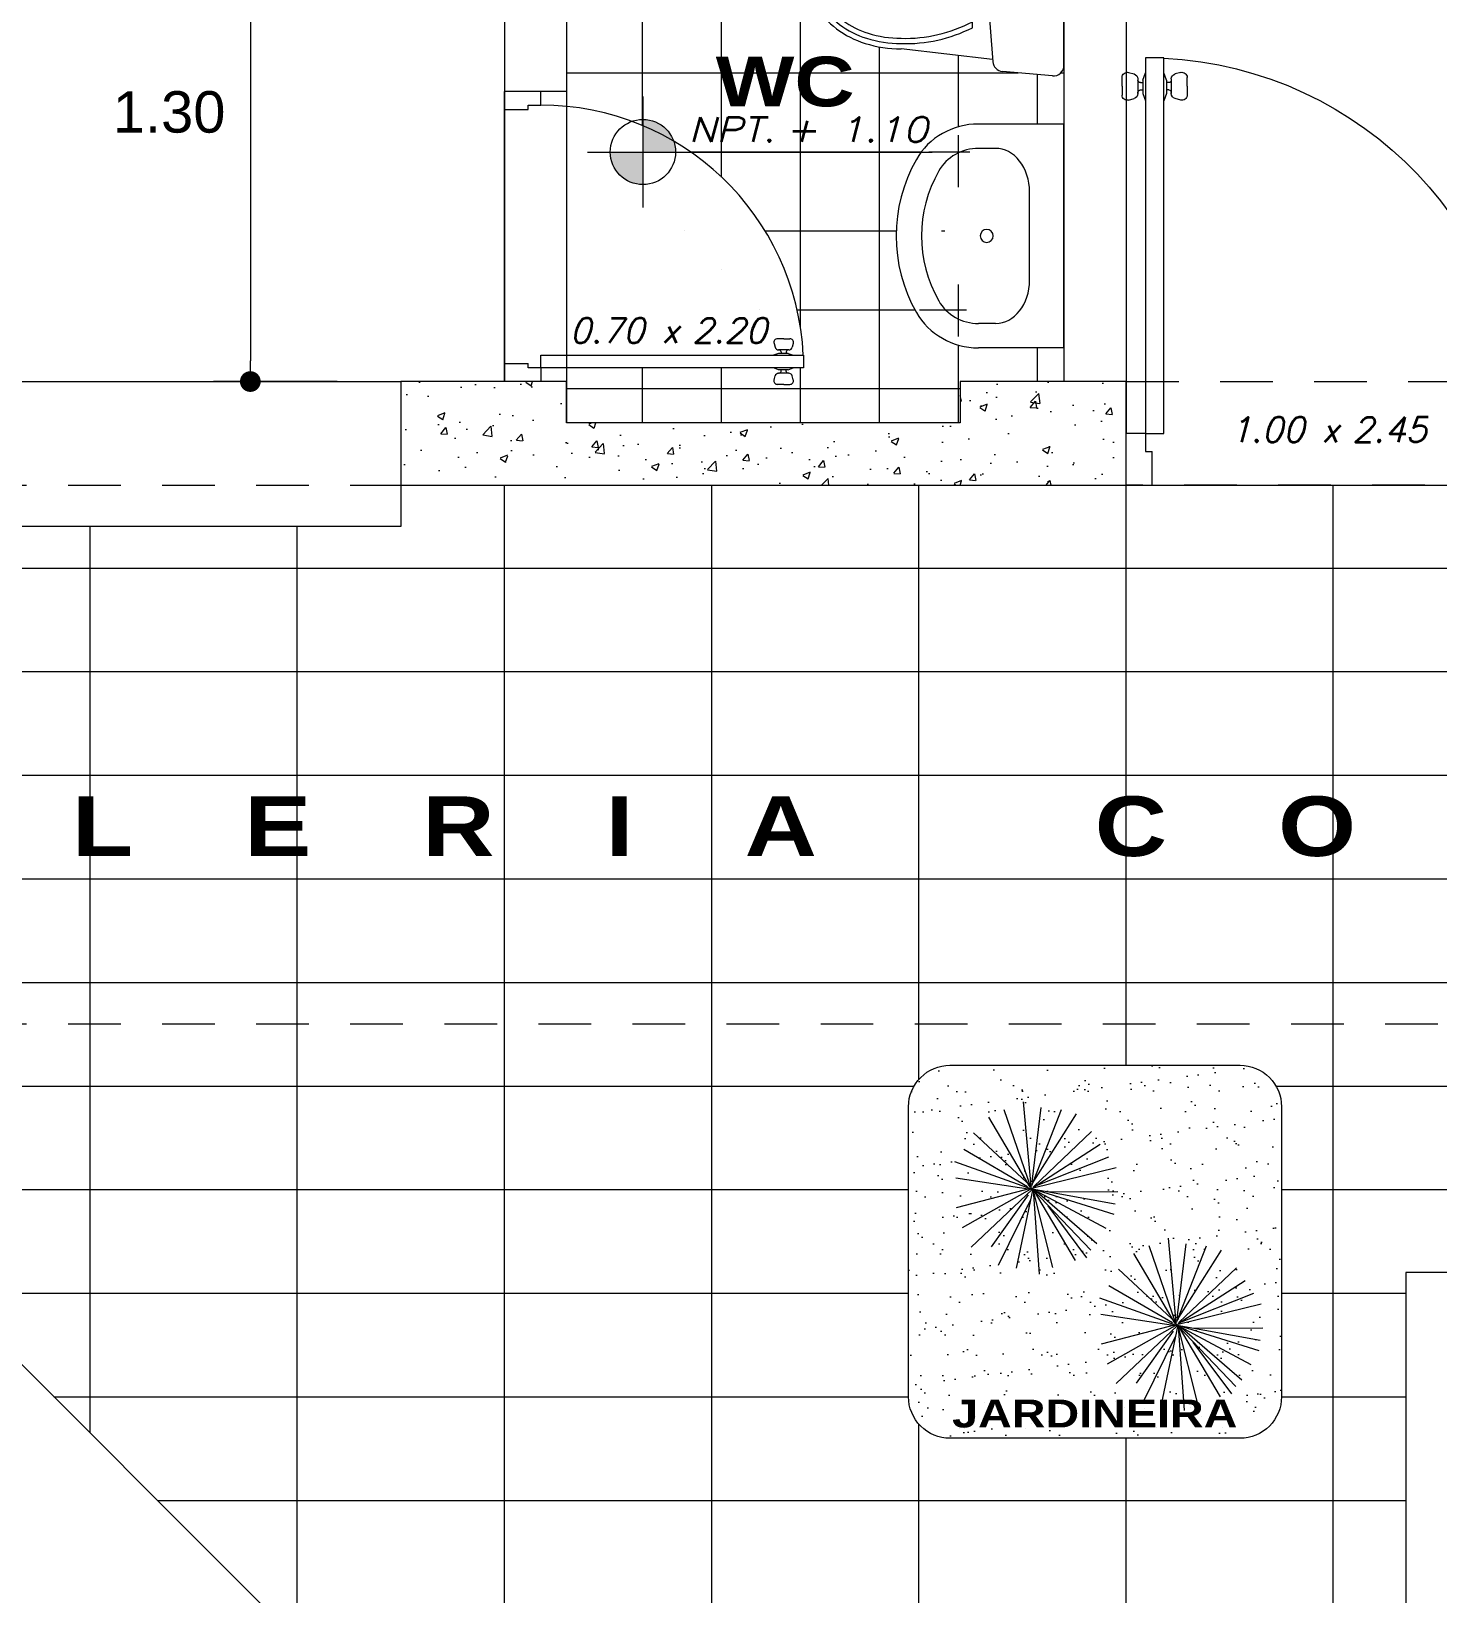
# Model space of a CAD drawing. Header units: millimetres. Extents: x 2178 to 2304, y 1220 to 1359.
# Drawn here: x 2197.384 to 2200.778, y 1337.594 to 1341.365 of the extents above; entities that cross this region are included whole.
import ezdxf
from ezdxf.enums import TextEntityAlignment as Align

# ---------------------------------------------------------------- set-up
doc = ezdxf.new("R2010")
doc.units = ezdxf.units.MM
doc.linetypes.add('HIDDEN', pattern=[9.525, 6.35, -3.175])
doc.layers.get('0').update_dxf_attribs({"lineweight": 0})
for name, color, linetype, lineweight in [('carpinteria', 12, 'Continuous', 5), ('COTAS', 40, 'Continuous', 20), ('Mobiliario', 52, 'Continuous', 5), ('PLUMA 1', 46, 'Continuous', 13), ('PLUMA 2', 94, 'Continuous', 15), ('PLUMA 7', 10, 'Continuous', 0), ('PLUMA4', 160, 'Continuous', 40), ('PROY', 13, 'HIDDEN', 13), ('TEXTO', 5, 'Continuous', 18), ('TEXTOS', 42, 'Continuous', 13), ('vegetacio', 62, 'Continuous', 5)]:
    doc.layers.add(name, color=color, linetype=linetype, lineweight=lineweight)
doc.layers.add('pisos....', color=7, linetype='Continuous', lineweight=5, true_color=0x7c7f7e)
doc.styles.add('ARIAL', font='arial.ttf')
doc.styles.add('ARIAL-N', font='arialbd.ttf')
doc.styles.add('SIMPLEX', font='simplex.shx', dxfattribs={"width": 1.2, "oblique": 15})
doc.dimstyles.new('RPM 50', dxfattribs={"dimtxt": 0.1, "dimasz": 0.05, "dimexe": 0.0885, "dimexo": 0.1535, "dimgap": 0.071, "dimtad": 2, "dimtih": 1, "dimtoh": 1, "dimzin": 4, "dimdsep": 46, "dimtxsty": 'ARIAL', "dimblk": 'DOT', "dimcen": 0.4, "dimdle": 0.25, "dimclrd": 8, "dimclre": 8, "dimclrt": 9, "dimadec": 0, "dimazin": 0, "dimtfac": 1, "dimtix": 1, "dimtmove": 0, "dimatfit": 3, "dimldrblk": 'DOT', "dimfxl": 0.5, "dimfxlon": 1, "dimlwd": 0, "dimlwe": 0, "dimarcsym": 0})

# ---------------------------------------------------------------- blocks, each defined once
blk = doc.blocks.new('puerta de 0.80')
for p, q in [((0, 0.7579), (0, 0.8079)), ((0, 0.0579), (0, 0.8079)), ((0.1, 0.7704), (0.1, 0.8079)), ((0, 0.7579), (0.065, 0.7579)), ((0.065, 0.7579), (0.065, 0.7704)), ((0.065, 0.7704), (0.1, 0.7704)), ((0.77, 0.1257), (0.753, 0.1257)), ((0.77, 0.1257), (0.787, 0.1257)), ((0.7434, 0.1132), (0.7462, 0.1025)), ((0.7821, 0.0951), (0.7559, 0.0951)), ((0.7559, 0.0951), (0.7579, 0.0951)), ((0.7841, 0.0951), (0.7821, 0.0951)), ((0.7966, 0.1132), (0.7938, 0.1025)), ((0.1, 0.0804), (0.825, 0.0804)), ((0.1, 0.0454), (0.1, 0.0804)), ((0.7821, 0.0855), (0.7559, 0.0855)), ((0.7629, 0.0901), (0.7629, 0.0855)), ((0.7771, 0.0901), (0.7771, 0.0855)), ((0.825, 0.0804), (0.825, 0.0454)), ((0, 0.0079), (0, 0.0579)), ((0, 0.0579), (0.065, 0.0579)), ((0.065, 0.0454), (0.065, 0.0579)), ((0.1, 0.0454), (0.065, 0.0454)), ((0.825, 0.0454), (0.1, 0.0454)), ((0.1, 0.0454), (0.1, 0.0079)), ((0.7821, 0.0403), (0.7559, 0.0403)), ((0.7821, 0.0306), (0.7559, 0.0306)), ((0.7559, 0.0306), (0.7579, 0.0306)), ((0.7629, 0.0356), (0.7629, 0.0403)), ((0.825, 0.0454), (0.772, 0.0454)), ((0.7771, 0.0356), (0.7771, 0.0403)), ((0.7841, 0.0306), (0.7821, 0.0306)), ((0.7434, 0.0126), (0.7462, 0.0232)), ((0.77, 0), (0.753, 0)), ((0.77, 0), (0.787, 0)), ((0.7966, 0.0126), (0.7938, 0.0232))]:
    blk.add_line(p, q)
at = {"linetype": 'Continuous', "lineweight": 0}
for p, q in [((0.7559, 0.0855), (0.7419, 0.0804)), ((0.7821, 0.0855), (0.796, 0.0804)), ((0.7559, 0.0403), (0.7419, 0.0454)), ((0.7821, 0.0403), (0.796, 0.0454))]:
    blk.add_line(p, q, dxfattribs=at)
for centre, radius, start, end in [((0.1, 0.0454), 0.725, 2.7671, 90), ((0.753, 0.1157), 0.01, 90, 195), ((0.787, 0.1157), 0.01, 345, 90), ((0.7559, 0.1051), 0.01, 195, 270), ((0.7579, 0.0901), 0.005, 0, 90), ((0.7821, 0.0901), 0.005, 90, 180), ((0.7841, 0.1051), 0.01, 270, 345), ((0.7559, 0.0206), 0.01, 90, 165), ((0.7579, 0.0356), 0.005, 270, 0), ((0.7821, 0.0356), 0.005, 180, 270), ((0.7841, 0.0206), 0.01, 15, 90), ((0.753, 0.01), 0.01, 165, 270), ((0.787, 0.01), 0.01, 270, 15)]:
    blk.add_arc(centre, radius, start, end)
blk = doc.blocks.new('P')
at = {"style": 'SIMPLEX', "oblique": 15}
blk.add_text('x', height=0.06, dxfattribs=at).set_placement((-0.017, 0.0255))
blk.add_attdef('L', text='', height=0.06, dxfattribs=at).set_placement((-0.0577, 0.0255), align=Align.RIGHT)
blk.add_attdef('H', (0.0581, 0.0255), '', height=0.06, dxfattribs=at)
blk = doc.blocks.new('LAVATORIO')
at = {"layer": 'PLUMA 1', "linetype": 'Continuous', "lineweight": 20}
for p, q in [((-0.3, 0.2071), (-0.3, -0.022)), ((-0.3, 0.2071), (0.3, 0.2071)), ((0.3, 0.2071), (0.3, -0.022)), ((-0.1188, 0.1148), (0.1188, 0.1148)), ((-0.2348, 0.0239), (-0.2348, -0.022)), ((0.2348, 0.0239), (0.2348, -0.022))]:
    blk.add_line(p, q, dxfattribs=at)
blk.add_circle((0, 0), 0.0175, dxfattribs=at)
at = {"layer": 'PLUMA 1', "linetype": 'Continuous', "lineweight": 20, "extrusion": (0, 0, -1)}
for centre, major_axis, ratio, start_param, end_param in [((-0.1188, 0.0239), (0.116, 0), 0.784675, 3.141593, 4.712389), ((0.1188, 0.0239), (-0.116, 0), 0.784675, 1.570796, 3.141593), ((-0.1189, -0.022), (0, 0.1894), 0.956522, 3.638567, 4.712389), ((-0.1189, -0.022), (0, 0.1212), 0.956522, 3.638567, 4.712389), ((0.1189, -0.022), (0, 0.1212), 0.956522, 1.570796, 2.644618), ((0.1189, -0.022), (0, 0.1894), 0.956522, 1.570796, 2.644618), ((0, 0.2071), (0, 0.3818), 0.956522, 2.644618, 3.638567), ((0, 0.2071), (0, 0.45), 0.956522, 2.644618, 3.638567)]:
    blk.add_ellipse(centre, major_axis=major_axis, ratio=ratio, start_param=start_param, end_param=end_param, dxfattribs=at)
blk = doc.blocks.new('A$C17BD6781')
at = {"layer": 'Mobiliario', "linetype": 'Continuous'}
for p, q in [((0.047, 0.2025), (0.077, 0.4625)), ((0.497, 0.2025), (0.467, 0.4625)), ((0.1371, 0.26), (0.4069, 0.26)), ((0.272, 0.22), (0.0405, 0.202)), ((0.272, 0.22), (0.5036, 0.202)), ((0, 0.0327), (0.0129, 0.1748)), ((0.5441, 0.0327), (0.5311, 0.1748)), ((0.0299, 0), (0.5142, 0))]:
    blk.add_line(p, q, dxfattribs=at)
for points in [[(0.467, 0.4625, 0.075681), (0.4515, 0.5646, 0.085947), (0.4099, 0.6457, 0.106022), (0.3436, 0.7032, 0.126466), (0.272, 0.7216, 0.126466), (0.2004, 0.7032, 0.106022), (0.1341, 0.6457, 0.085947), (0.0926, 0.5646, 0.075681), (0.077, 0.4625, 0.075681)], [(0.452, 0.4625, 0.075681), (0.4372, 0.5602, 0.085947), (0.3979, 0.6367, 0.106022), (0.3364, 0.6901, 0.126466), (0.272, 0.7066, 0.126466), (0.2077, 0.6901, 0.106022), (0.1461, 0.6367, 0.085947), (0.1069, 0.5602, 0.075681), (0.092, 0.4625, 0.075681)], [(0.437, 0.4625, 0.075681), (0.4228, 0.5557, 0.085947), (0.3859, 0.6277, 0.106022), (0.3291, 0.6769, 0.126466), (0.272, 0.6916, 0.126466), (0.2149, 0.6769, 0.106022), (0.1581, 0.6277, 0.085947), (0.1212, 0.5557, 0.075681), (0.107, 0.4625, 0.075681)]]:
    blk.add_lwpolyline(points, format="xyb", dxfattribs=at)
for centre, radius, start, end in [((0.5137, 0.4501), 0.4219, 178.3249, 206.7886), ((0.5137, 0.4501), 0.4069, 178.3249, 207.8601), ((0.0303, 0.4501), 0.4069, 332.1399, 1.6751), ((0.0303, 0.4501), 0.4219, 333.2114, 1.6751), ((0.0428, 0.1721), 0.03, 94.453, 174.8056), ((0.5013, 0.1721), 0.03, 5.1944, 85.547), ((0.0299, 0.03), 0.03, 174.8056, 270), ((0.5142, 0.03), 0.03, 270, 5.1944)]:
    blk.add_arc(centre, radius, start, end, dxfattribs=at)
blk = doc.blocks.new('N')
at = {"linetype": 'Continuous'}
h = blk.add_hatch(color=256, dxfattribs=at)
h.paths.add_polyline_path([(0, 0.1), (0, 0), (0.1, 0, 0.414214)])
h.paths.add_polyline_path([(-0.1, 0, 0.414214), (0, -0.1), (0, 0)])
for points in [[(0, 0.17), (0, -0.17)], [(-0.17, 0), (0.8871, 0)]]:
    blk.add_lwpolyline(points)
blk.add_circle((0, 0), 0.1)
at = {"color": 64, "style": 'SIMPLEX', "oblique": 15, "width": 1.2}
blk.add_text('NPT.', height=0.075, dxfattribs=at).set_placement((0.1398, 0.0314))
at = {"color": 64, "style": 'SIMPLEX', "oblique": 15, "width": 1.062312}
blk.add_attdef('NIV', text='', height=0.075, dxfattribs=at).set_placement((0.4349, 0.0314), (0.875, 0.0314), align=Align.FIT)
blk = doc.blocks.new('Arbust11')
for p, q in [((-0.1618, 0.888), (0.0377, 0.4856)), ((0.0378, 0.4871), (-0.0937, 0.9403)), ((0.0408, 0.4825), (0.0377, 0.9348)), ((0.0408, 0.5449), (0.1405, 0.941)), ((-0.0621, 0.5573), (-0.3332, 0.7944)), ((0.0377, 0.4856), (-0.274, 0.8225)), ((0.0439, 0.4856), (0.3088, 0.8724)), ((0.0595, 0.5199), (0.1997, 0.8474)), ((0.0283, 0.4856), (-0.3738, 0.7039)), ((-0.3488, 0.7476), (0.0408, 0.4856)), ((0.0439, 0.4794), (0.3805, 0.7788)), ((0.047, 0.4794), (0.4366, 0.6759)), ((-0.433, 0.5262), (0.0439, 0.4825)), ((0.0314, 0.4856), (-0.4049, 0.6104)), ((0.0439, 0.4825), (-0.4267, 0.4669)), ((-0.0527, 0.4794), (-0.4267, 0.3952)), ((0.0408, 0.4762), (-0.3893, 0.2673)), ((0.0408, 0.47), (-0.3364, 0.2174)), ((0.0408, 0.4731), (-0.274, 0.1581)), ((0.0377, 0.4669), (-0.2117, 0.0988)), ((0.0501, 0.4544), (-0.1088, 0.0209)), ((0.0501, 0.4638), (-0.0215, 0.0146)), ((0.047, 0.4856), (0.499, 0.4263)), ((0.0501, 0.4794), (0.2901, 0.0832)), ((0.0501, 0.4731), (0.4304, 0.2454)), ((0.0533, 0.4887), (0.474, 0.5137)), ((0.0533, 0.47), (0.1935, 0.0177)), ((0.0533, 0.4451), (0.0907, 0.0271)), ((0.0564, 0.4762), (0.3649, 0.1425)), ((0.072, 0.4762), (0.4647, 0.3484))]:
    blk.add_line(p, q)
blk = doc.blocks.new('_DOT')
at = {"color": 0, "linetype": 'ByBlock'}
blk.add_line((-0.5, 0), (-1, 0), dxfattribs=at)
at = {"color": 0, "linetype": 'ByBlock', "const_width": 0.5}
blk.add_lwpolyline([(-0.25, 0, 1), (0.25, 0, 1)], format="xyb", close=True, dxfattribs=at)
blk = doc.blocks.new('*D908')
at = {"color": 8, "lineweight": 0, "transparency": 16777216}
for p, q in [((2198.4131, 1341.8197), (2197.8246, 1341.8197)), ((2197.9131, 1341.7697), (2197.9131, 1340.5697)), ((2198.1228, 1340.5197), (2197.8246, 1340.5197))]:
    blk.add_line(p, q, dxfattribs=at)
at = {"layer": 'Defpoints', "color": 0, "transparency": 16777216}
for p in [(2198.9263, 1341.8197), (2197.9131, 1340.5197), (2198.2763, 1340.5197)]:
    blk.add_point(p, dxfattribs=at)
at = {"color": 8, "lineweight": 0, "transparency": 16777216, "xscale": 0.05, "yscale": 0.05, "zscale": 0.05}
for p, rotation in [((2197.9131, 1341.8197), 90), ((2197.9131, 1340.5197), 270)]:
    blk.add_blockref('_DOT', p, dxfattribs=dict(at, rotation=rotation))
at = {"color": 9, "transparency": 16777216, "insert": (2197.7171, 1341.1697), "char_height": 0.1, "attachment_point": 5, "style": 'ARIAL'}
blk.add_mtext('1.30', dxfattribs=at)

msp = doc.modelspace()

# ---------------------------------------------------------------- hatches: boundary and pattern name
h = msp.add_hatch()
h.set_pattern_fill('AR-CONC', color=256, scale=0.001)
h.set_pattern_definition([(50, (1019.0931, -426.95647), (0.182184669, -0.015939086), [0.01905, -0.20955]), (355, (1019.0931, -426.95647), (-0.035243421, 0.191056845), [0.01524, -0.167640584]), (100.451445, (1019.10828, -426.9578), (0.146941247, 0.175117752), [0.016190009, -0.178090245]), (46.1842, (1019.0931, -426.90567), (0.27107904, -0.042042328), [0.028575, -0.314325]), (96.635558, (1019.11569, -426.90918), (0.237404134, 0.247426125), [0.024285023, -0.267135608]), (351.184151, (1019.0931, -426.90567), (0.237404134, 0.247426125), [0.022859967, -0.251459732]), (21, (1019.1185, -426.91837), (0.151614391, -0.102265198), [0.01905, -0.20955]), (326, (1019.1185, -426.91837), (0.061802028, 0.184187966), [0.01524, -0.16764]), (71.451445, (1019.13113, -426.9269), (0.21341642, 0.081922769), [0.016190009, -0.178089938]), (37.5, (1019.093096, -426.95647), (0.0030886033, 0.0845550389), [0, -0.165608, 0, -0.17018, 0, -0.168275]), (7.5, (1019.0931, -426.95647), (0.0668196625, 0.100180575), [0, -0.097028, 0, -0.161798, 0, -0.064135]), (327.5, (1019.036454, -426.95647), (0.1355905952, -0.005728744), [0, -0.0635, 0, -0.19812, 0, -0.26289]), (317.5, (1019.01105, -426.95647), (0.1481291814, 0.025426491), [0, -0.08255, 0, -0.131572, 0, -0.18669])])
h.paths.add_polyline_path([(2200.0263, 1340.5197), (2199.6263, 1340.5197), (2199.6263, 1340.4197), (2198.6763, 1340.4197), (2198.6763, 1340.5197), (2198.2763, 1340.5197), (2198.2763, 1340.2697), (2198.6763, 1340.2697), (2199.6263, 1340.2697), (2200.0263, 1340.2697)])
h = msp.add_hatch()
h.set_pattern_fill('AR-SAND', color=256, scale=0.002)
h.set_pattern_definition([(37.5, (1019.093096, -426.95647), (-0.0032000626, 0.0978826475), [0, -0.077216, 0, -0.08636, 0, -0.08255]), (7.5, (1019.0931, -426.95647), (0.089904657, 0.14336502), [0, -0.041656, 0, -0.069596, 0, -0.02667]), (327.5, (1019.03061, -426.95647), (0.158198474, 0.000287437), [0, -0.0254, 0, -0.09144, 0, -0.11938]), (317.5, (1019.03061, -426.95647), (0.1527112905, 0.044585865), [0, -0.0127, 0, -0.059944, 0, -0.06858])])
h.paths.add_polyline_path([(2200.3013, 1337.9697, 0.414214), (2200.4013, 1338.0697), (2200.4013, 1338.7697, 0.414214), (2200.3013, 1338.8697), (2199.6013, 1338.8697, 0.414214), (2199.5013, 1338.7697), (2199.5013, 1338.0697, 0.414214), (2199.6013, 1337.9697)])
h.paths.add_polyline_path([(2199.7966, 1338.5667), (2199.7944, 1338.5636), (2199.7963, 1338.5636)], flags=16)
at = {"layer": 'pisos....'}
h = msp.add_hatch(dxfattribs=at)
h.set_pattern_fill('NET', color=256, scale=0.06)
h.set_pattern_definition([(0, (1019.0931, -426.95647), (0, 0.1905), []), (90, (1019.0931, -426.95647), (-0.1905, 1e-17), [])])
edge = h.paths.add_edge_path()
edge.add_line((2198.6763, 1341.2197), (2198.6763, 1341.1838))
edge.add_arc((2198.6138, 1340.5525), 0.6344, 2.7671, 84.3459, ccw=False)
edge.add_line((2199.2474, 1340.5832), (2199.2482, 1340.5832))
edge.add_line((2199.2482, 1340.5832), (2199.2482, 1340.5525))
edge.add_line((2199.2482, 1340.5525), (2199.2228, 1340.5525))
edge.add_line((2199.2228, 1340.5525), (2199.2106, 1340.5481))
edge.add_line((2199.2106, 1340.5481), (2199.2062, 1340.5481))
edge.add_line((2199.2062, 1340.5481), (2199.2062, 1340.544))
edge.add_arc((2199.2106, 1340.5439), 0.00437, 178.3703, 278.0578)
edge.add_arc((2199.2124, 1340.5309), 0.00875, 15, 97.8133, ccw=False)
edge.add_line((2199.2209, 1340.5331), (2199.2234, 1340.5238))
edge.add_arc((2199.2149, 1340.5216), 0.00875, -90, 15, ccw=False)
edge.add_line((2199.2149, 1340.5128), (2199.2001, 1340.5128))
edge.add_line((2199.2001, 1340.5128), (2199.1852, 1340.5128))
edge.add_arc((2199.1852, 1340.5216), 0.00875, 165, 270, ccw=False)
edge.add_line((2199.1768, 1340.5238), (2199.1793, 1340.5331))
edge.add_arc((2199.1877, 1340.5309), 0.00875, 90, 165, ccw=False)
edge.add_line((2199.1877, 1340.5396), (2199.1895, 1340.5396))
edge.add_arc((2199.1895, 1340.544), 0.00437, 270, 360)
edge.add_line((2199.1939, 1340.544), (2199.1939, 1340.5481))
edge.add_line((2199.1939, 1340.5481), (2199.1877, 1340.5481))
edge.add_line((2199.1877, 1340.5481), (2199.1755, 1340.5525))
edge.add_line((2199.1755, 1340.5525), (2198.6763, 1340.5525))
edge.add_line((2198.6763, 1340.5525), (2198.6763, 1340.5197))
edge.add_line((2198.6763, 1340.5197), (2198.6763, 1340.4197))
edge.add_line((2198.6763, 1340.4197), (2199.6263, 1340.4197))
edge.add_line((2199.6263, 1340.4197), (2199.6263, 1340.5197))
edge.add_line((2199.6263, 1340.5197), (2199.8763, 1340.5197))
edge.add_line((2199.8763, 1340.5197), (2199.8763, 1340.6011))
edge.add_line((2199.8763, 1340.6011), (2199.67, 1340.6011))
edge.add_ellipse((2199.6701, 1340.7641), major_axis=(0.1704, 0), ratio=0.956522, start_angle=208.4746, end_angle=270, ccw=False)
edge.add_ellipse((2199.8763, 1340.8711), major_axis=(-0.405, 0), ratio=0.956522, start_angle=-28.4746, end_angle=28.4746, ccw=False)
edge.add_ellipse((2199.6701, 1340.9781), major_axis=(-0.1704, 0), ratio=0.956522, start_angle=-90, end_angle=-28.4746, ccw=False)
edge.add_line((2199.67, 1341.1411), (2199.8763, 1341.1411))
edge.add_line((2199.8763, 1341.1411), (2199.8763, 1341.2825))
edge.add_arc((2199.8508, 1341.2825), 0.0255, -95.1944, 0, ccw=False)
edge.add_line((2199.8485, 1341.2571), (2199.7278, 1341.2681))
edge.add_arc((2199.7301, 1341.2935), 0.0255, 184.453, 264.8056, ccw=False)
edge.add_line((2199.7046, 1341.2915), (2199.7042, 1341.2971))
edge.add_line((2199.7042, 1341.2971), (2199.4832, 1341.3226))
edge.add_arc((2199.4832, 1341.6144), 0.2918, 252.6881, 270, ccw=False)
edge.add_arc((2199.4639, 1341.5525), 0.227, 233.0387, 252.6881, ccw=False)
edge.add_arc((2199.4344, 1341.5133), 0.1779, 208.8308, 233.0387, ccw=False)
edge.add_arc((2199.3891, 1341.4884), 0.1262, 180, 208.8308, ccw=False)
edge.add_arc((2199.3891, 1341.4884), 0.1262, 151.1692, 180, ccw=False)
edge.add_arc((2199.4344, 1341.4634), 0.1779, 126.9613, 151.1692, ccw=False)
edge.add_arc((2199.4639, 1341.4242), 0.227, 107.3119, 126.9613, ccw=False)
edge.add_arc((2199.4832, 1341.3623), 0.2918, 90, 107.3119, ccw=False)
edge.add_line((2199.4832, 1341.6541), (2199.7042, 1341.6796))
edge.add_line((2199.7042, 1341.6796), (2199.7046, 1341.6852))
edge.add_arc((2199.7301, 1341.6832), 0.0255, 95.1944, 175.547, ccw=False)
edge.add_line((2199.7278, 1341.7086), (2199.8485, 1341.7196))
edge.add_arc((2199.8508, 1341.6942), 0.0255, 0, 95.1944, ccw=False)
edge.add_line((2199.8763, 1341.6942), (2199.8763, 1341.8197))
edge.add_line((2199.8763, 1341.8197), (2199.5763, 1341.8197))
edge.add_line((2199.5763, 1341.8197), (2198.6763, 1341.8197))
edge.add_line((2198.6763, 1341.8197), (2198.6763, 1341.2197))

# ---------------------------------------------------------------- linework, layer by layer
for points in [[(2198.5263, 1341.2197), (2198.5263, 1340.5197)], [(2198.6763, 1341.2197), (2198.6763, 1340.5197)]]:
    msp.add_lwpolyline(points)
msp.add_lwpolyline([(2198.2763, 1340.1697), (2194.9763, 1340.1697), (2194.9763, 1340.5197), (2198.2763, 1340.5197)], close=True)
for points in [[(2198.5263, 1337.1197), (2198.5263, 1340.2697)], [(2199.0263, 1337.1197), (2199.0263, 1340.2697)], [(2199.5263, 1338.8359), (2199.5263, 1340.2697)], [(2200.0263, 1338.8697), (2200.0263, 1340.2697)], [(2200.5263, 1337.2361), (2200.5263, 1340.2697)], [(2197.5263, 1337.9826), (2197.5263, 1340.1697)], [(2198.0263, 1337.4826), (2198.0263, 1340.1697)], [(2192.8263, 1340.0697), (2209.0263, 1340.0697)], [(2193.2829, 1339.8197), (2209.0263, 1339.8197)], [(2193.5002, 1339.5697), (2209.0263, 1339.5697)], [(2193.5907, 1339.3197), (2209.0263, 1339.3197)], [(2192.8263, 1339.0697), (2209.0263, 1339.0697)], [(2193.7405, 1338.8197), (2199.5147, 1338.8197)], [(2200.3879, 1338.8197), (2202.7147, 1338.8197)], [(2196.9392, 1338.5697), (2199.5013, 1338.5697)], [(2200.4013, 1338.5697), (2202.7013, 1338.5697)], [(2197.1892, 1338.3197), (2199.5013, 1338.3197)], [(2200.4013, 1338.3197), (2200.7013, 1338.3197)], [(2197.4392, 1338.0697), (2199.5013, 1338.0697)], [(2200.4013, 1338.0697), (2200.7013, 1338.0697)], [(2199.5263, 1337.1197), (2199.5263, 1338.0036)], [(2200.0263, 1337.1361), (2200.0263, 1337.9697)], [(2197.6892, 1337.8197), (2200.7013, 1337.8197)]]:
    msp.add_lwpolyline(points, dxfattribs=at)
at = {"layer": 'PLUMA 2', "color": 40, "linetype": 'Continuous', "lineweight": 20, "flags": 128}
msp.add_lwpolyline([(2199.6013, 1338.8697), (2200.3013, 1338.8697, -0.414214), (2200.4013, 1338.7697), (2200.4013, 1338.0697, -0.414214), (2200.3013, 1337.9697), (2199.6013, 1337.9697, -0.414214), (2199.5013, 1338.0697), (2199.5013, 1338.7697, -0.414214)], format="xyb", close=True, dxfattribs=at)
for points in [[(2198.3892, 1337.1197), (2196.8263, 1338.6826)], [(2200.7013, 1338.3697), (2200.7013, 1337.4111)], [(2201.5513, 1338.3697), (2200.7013, 1338.3697)]]:
    msp.add_lwpolyline(points, dxfattribs=at)
at = {"layer": 'PLUMA 7'}
for points in [[(2198.5263, 1343.7197), (2198.5263, 1341.2197)], [(2199.8763, 1343.1197), (2199.8763, 1340.5197)], [(2200.0263, 1343.1197), (2200.0263, 1340.3947)], [(2198.6763, 1341.8197), (2198.6763, 1341.2197)], [(2198.6763, 1341.2197), (2198.5263, 1341.2197)], [(2198.6763, 1340.4197), (2198.6763, 1340.5197), (2198.2763, 1340.5197), (2198.2763, 1340.2697), (2198.6763, 1340.2697)], [(2198.6763, 1340.5197), (2198.6763, 1340.4197)], [(2198.6763, 1340.2697), (2200.0263, 1340.2697), (2200.0263, 1340.5197), (2199.6263, 1340.5197), (2199.6263, 1340.4197)], [(2199.6263, 1340.4197), (2198.6763, 1340.4197)]]:
    msp.add_lwpolyline(points, dxfattribs=at)
at = {"layer": 'PROY', "ltscale": 0.02, "flags": 128}
for points in [[(2200.0263, 1340.5197), (2201.0263, 1340.5197), (2201.0263, 1340.5197)], [(2194.9763, 1340.2697), (2198.2763, 1340.2697)], [(2206.8763, 1340.2697), (2200.0263, 1340.2697)], [(2194.9763, 1338.9697), (2208.1263, 1338.9697)]]:
    msp.add_lwpolyline(points, dxfattribs=at)

# ---------------------------------------------------------------- block references
at = {"layer": 'carpinteria', "xscale": -1.25, "yscale": 1.25, "zscale": 1.25, "rotation": 270}
msp.add_blockref('puerta de 0.80', (2200.0165, 1340.2697), dxfattribs=at)
at = {"layer": 'carpinteria', "xscale": 0.875, "yscale": 0.875, "zscale": 0.875}
msp.add_blockref('puerta de 0.80', (2198.5263, 1340.5128), dxfattribs=at)
at = {"layer": 'COTAS'}
ref = msp.add_blockref('N', (2198.8604, 1341.0736), dxfattribs=dict(at, xscale=0.7870854846603947, yscale=0.7870854846603947, zscale=0.7870854846603947))
ref.add_attrib('NIV', '+ 1.10', dxfattribs={"layer": '0', "color": 64, "height": 0.05903, "style": 'SIMPLEX', "oblique": 15, "width": 1.220082}).set_placement((2199.2027, 1341.0983), (2199.5491, 1341.0983), align=Align.FIT)
at = {"layer": 'Mobiliario', "xscale": 0.8500000000000227, "yscale": 0.8500000000000227, "zscale": 0.8500000000000227, "rotation": 90.00000000000001}
msp.add_blockref('A$C17BD6781', (2199.8763, 1341.2571), dxfattribs=at)
at = {"layer": 'PLUMA4', "xscale": -0.9, "yscale": 0.9, "zscale": 0.9, "rotation": 270}
msp.add_blockref('LAVATORIO', (2199.6899, 1340.8711), dxfattribs=at)
at = {"layer": 'TEXTOS'}
for p, values in [((2198.9214, 1340.5874), {'H': '2.20', 'L': '0.70'}), ((2200.514, 1340.3483), {'H': '2.45', 'L': '1.00'})]:
    msp.add_blockref('P', p, dxfattribs=at).add_auto_attribs(values)
at = {"layer": 'vegetacio', "xscale": 0.4319999999999373, "yscale": 0.4319999999999373, "zscale": 0.4319999999999373, "rotation": 167.805810149782}
for p in [(2199.8624, 1338.7712), (2200.2123, 1338.4423)]:
    msp.add_blockref('Arbust11', p, dxfattribs=at)

# ---------------------------------------------------------------- texts
at = {"layer": 'TEXTO', "style": 'ARIAL-N', "width": 1.2}
for s, height, p in [('WC', 0.12, (2199.2036, 1341.1837)), ('G    A    L    E    R    I    A          C    O    M    E    R    C    I    A    L ', 0.144, (2200.1049, 1339.3746)), ('JARDINEIRA', 0.0672, (2199.9506, 1337.9957))]:
    msp.add_text(s, height=height, dxfattribs=at).set_placement(p, align=Align.CENTER)

# ---------------------------------------------------------------- dimensions: what is measured, and where the dimension line sits
dim = msp.add_linear_dim(base=(2197.9131, 1340.5197), p1=(2198.9263, 1341.8197), p2=(2198.2763, 1340.5197), angle=90, dimstyle='RPM 50', override={"dimtmove": 1})
dim.commit()
dim.dimension.update_dxf_attribs({"geometry": '*D908', "text_midpoint": (2197.7171, 1341.1697)})

doc.saveas('drawing.dxf')
